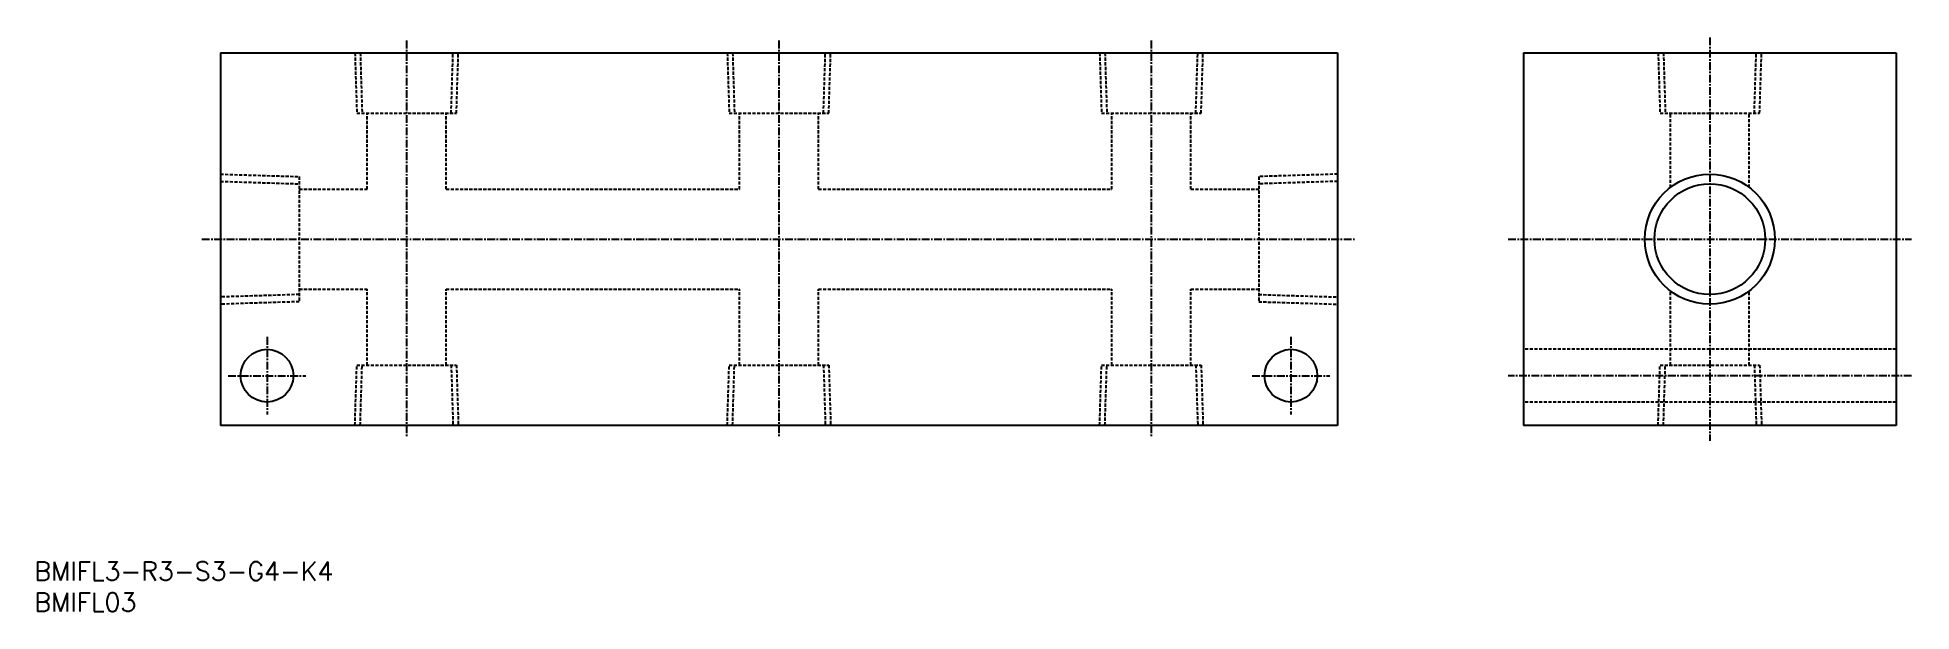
# Model space of a CAD drawing. Extents: x 1 to 303, y 0 to 92.
import ezdxf

# ---------------------------------------------------------------- set-up
doc = ezdxf.new("R2010")
doc.units = 0
doc.linetypes.add('CENTER', pattern=[2, 1.25, -0.25, 0.25, -0.25])
doc.linetypes.add('DASHED', pattern=[0.75, 0.5, -0.25])
doc.layers.get('0').update_dxf_attribs({"linetype": 'CONTINUOUS'})
doc.layers.add('CENTER', color=1, linetype='CENTER')
doc.styles.get("Standard").update_dxf_attribs({"font": 'txt.shx'})

# ---------------------------------------------------------------- blocks, each defined once
blk = doc.blocks.new('*U15')
at = {"color": 7, "linetype": 'CONTINUOUS'}
blk.add_text('BMIFL03', height=3, dxfattribs=at).set_placement((0, 0))
blk = doc.blocks.new('*U16')
at = {"color": 7, "linetype": 'CONTINUOUS'}
blk.add_text('BMIFL3-R3-S3-G4-K4', height=3, dxfattribs=at).set_placement((0, 5))

msp = doc.modelspace()

# ---------------------------------------------------------------- linework, layer by layer
at = {"color": 7, "linetype": 'CONTINUOUS'}
for p, q in [((30, 90), (210, 90)), ((30, 90), (30, 30)), ((210, 90), (210, 30)), ((240, 90), (240, 30)), ((240, 90), (300, 90)), ((300, 90), (300, 30)), ((210, 30), (30, 30)), ((300, 30), (240, 30))]:
    msp.add_line(p, q, dxfattribs=at)
at = {"color": 3, "linetype": 'DASHED'}
for p, q in [((51.669, 90), (51.972125, 80.3)), ((52.525, 90), (52.828125, 80.3)), ((67.171875, 80.3), (67.475, 90)), ((68.027875, 80.3), (68.331, 90)), ((111.669, 90), (111.972125, 80.3)), ((112.525, 90), (112.828125, 80.3)), ((127.171875, 80.3), (127.475, 90)), ((128.027875, 80.3), (128.331, 90)), ((171.669, 90), (171.972125, 80.3)), ((172.525, 90), (172.828125, 80.3)), ((187.171875, 80.3), (187.475, 90)), ((188.027875, 80.3), (188.331, 90)), ((261.669, 90), (261.972125, 80.3)), ((262.525, 90), (262.828125, 80.3)), ((277.171875, 80.3), (277.475, 90)), ((278.027875, 80.3), (278.331, 90)), ((51.972125, 80.3), (68.027875, 80.3)), ((53.65, 68.05), (53.65, 80.3)), ((66.35, 68.05), (66.35, 80.3)), ((111.972125, 80.3), (128.027875, 80.3)), ((113.65, 68.05), (113.65, 80.3)), ((126.35, 68.05), (126.35, 80.3)), ((171.972125, 80.3), (188.027875, 80.3)), ((173.65, 68.05), (173.65, 80.3)), ((186.35, 68.05), (186.35, 80.3)), ((261.972125, 80.3), (278.027875, 80.3)), ((263.65, 68.333997), (263.65, 80.3)), ((276.35, 68.333997), (276.35, 80.3)), ((30, 70.4775), (42.7, 70.080625)), ((42.7, 70.080625), (42.7, 49.919375)), ((210, 70.4775), (197.3, 70.080625)), ((197.3, 70.080625), (197.3, 49.919375)), ((30, 69.3155), (42.7, 68.918625)), ((42.7, 68.05), (53.65, 68.05)), ((66.35, 68.05), (113.65, 68.05)), ((126.35, 68.05), (173.65, 68.05)), ((186.35, 68.05), (197.3, 68.05)), ((210, 69.3155), (197.3, 68.918625)), ((42.7, 51.95), (53.65, 51.95)), ((53.65, 39.7), (53.65, 51.95)), ((66.35, 39.7), (66.35, 51.95)), ((66.35, 51.95), (113.65, 51.95)), ((113.65, 39.7), (113.65, 51.95)), ((126.35, 39.7), (126.35, 51.95)), ((126.35, 51.95), (173.65, 51.95)), ((173.65, 39.7), (173.65, 51.95)), ((186.35, 39.7), (186.35, 51.95)), ((186.35, 51.95), (197.3, 51.95)), ((263.65, 39.7), (263.65, 51.666003)), ((276.35, 39.7), (276.35, 51.666003)), ((42.7, 51.081375), (30, 50.6845)), ((42.7, 49.919375), (30, 49.5225)), ((197.3, 51.081375), (210, 50.6845)), ((197.3, 49.919375), (210, 49.5225)), ((51.669, 30), (51.972125, 39.7)), ((51.972125, 39.7), (68.027875, 39.7)), ((52.525, 30), (52.828125, 39.7)), ((67.171875, 39.7), (67.475, 30)), ((68.027875, 39.7), (68.331, 30)), ((111.669, 30), (111.972125, 39.7)), ((111.972125, 39.7), (128.027875, 39.7)), ((112.525, 30), (112.828125, 39.7)), ((127.171875, 39.7), (127.475, 30)), ((128.027875, 39.7), (128.331, 30)), ((171.669, 30), (171.972125, 39.7)), ((171.972125, 39.7), (188.027875, 39.7)), ((172.525, 30), (172.828125, 39.7)), ((187.171875, 39.7), (187.475, 30)), ((188.027875, 39.7), (188.331, 30)), ((300, 42.25), (240, 42.25)), ((261.669, 30), (261.972125, 39.7)), ((261.972125, 39.7), (278.027875, 39.7)), ((262.525, 30), (262.828125, 39.7)), ((277.171875, 39.7), (277.475, 30)), ((278.027875, 39.7), (278.331, 30)), ((300, 33.75), (240, 33.75))]:
    msp.add_line(p, q, dxfattribs=at)
at = {"color": 3, "linetype": 'CONTINUOUS'}
msp.add_circle((270, 60), 10.4775, dxfattribs=at)
at = {"color": 7, "linetype": 'CONTINUOUS'}
for centre, radius in [((270, 60), 8.918625), ((37.5, 38), 4.25), ((202.5, 38), 4.25)]:
    msp.add_circle(centre, radius, dxfattribs=at)
at = {"layer": 'CENTER', "color": 1, "linetype": 'CENTER'}
for p, q in [((60, 92), (60, 28)), ((120, 92), (120, 28)), ((180, 92), (180, 28)), ((270, 92.5), (270, 27.5)), ((27, 60), (213, 60)), ((237.5, 60), (302.5, 60)), ((37.5, 44.25), (37.5, 31.75)), ((202.5, 44.25), (202.5, 31.75)), ((31.25, 38), (43.75, 38)), ((196.25, 38), (208.75, 38)), ((302.5, 38), (237.5, 38))]:
    msp.add_line(p, q, dxfattribs=at)

# ---------------------------------------------------------------- block references
at = {"color": 7, "linetype": 'CONTINUOUS'}
for name in ['*U16', '*U15']:
    msp.add_blockref(name, (0, 0), dxfattribs=at)

doc.saveas('drawing.dxf')
